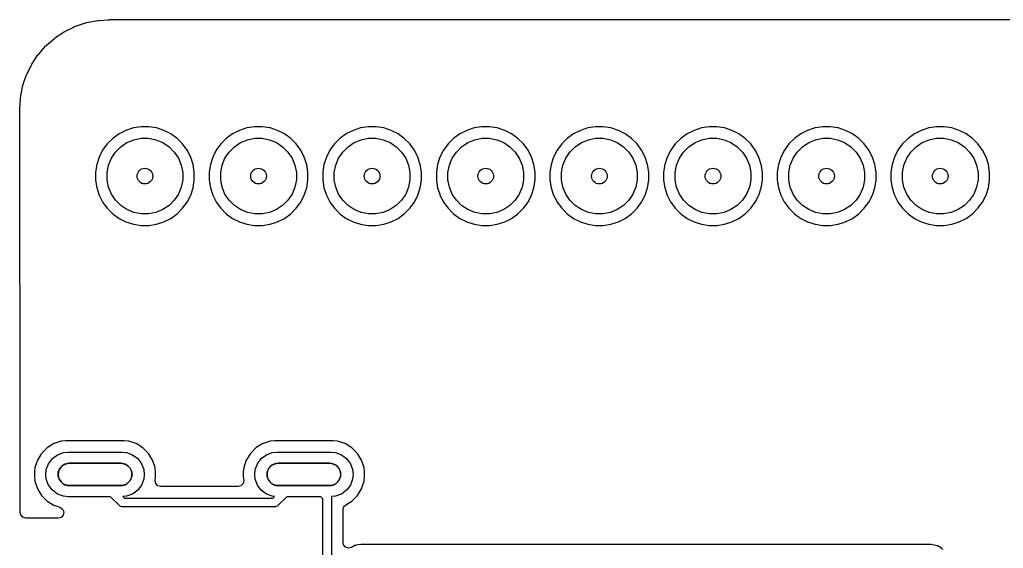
# Model space of a CAD drawing. Extents: x 2.09 to 4.51, y -4.8 to -2.93.
# Drawn here: x 2.087 to 2.952, y -3.399 to -2.933 of the extents above; entities that cross this region are included whole.
import ezdxf

# ---------------------------------------------------------------- set-up
doc = ezdxf.new("R2010")
doc.units = 0
doc.header["$MEASUREMENT"] = 0
doc.layers.add('BLACK', color=7, linetype='CONTINUOUS')

msp = doc.modelspace()

# ---------------------------------------------------------------- linework, layer by layer
at = {"layer": 'BLACK', "linetype": 'CONTINUOUS'}
for p, q in [((2.14584, -2.9356), (2.15358, -2.93406)), ((2.15358, -2.93406), (2.15383, -2.93402)), ((2.15383, -2.93402), (2.15586, -2.93373)), ((2.15586, -2.93373), (2.15624, -2.93369)), ((2.15624, -2.93369), (2.16519, -2.9331)), ((2.16519, -2.9331), (2.16552, -2.93309)), ((2.16552, -2.93309), (4.42897, -2.93309)), ((2.12572, -2.94382), (2.12628, -2.94349)), ((2.12628, -2.94349), (2.13425, -2.93957)), ((2.13425, -2.93957), (2.13437, -2.93951)), ((2.13437, -2.93951), (2.13529, -2.93909)), ((2.13529, -2.93909), (2.13575, -2.93891)), ((2.13575, -2.93891), (2.14356, -2.93625)), ((2.14356, -2.93625), (2.14375, -2.93619)), ((2.14375, -2.93619), (2.14541, -2.93571)), ((2.14541, -2.93571), (2.14584, -2.9356)), ((2.10993, -2.95593), (2.11719, -2.94957)), ((2.11719, -2.94957), (2.1177, -2.94918)), ((2.1177, -2.94918), (2.12572, -2.94382)), ((2.10311, -2.96365), (2.10948, -2.95639)), ((2.10948, -2.95639), (2.10993, -2.95593)), ((2.09736, -2.97218), (2.10272, -2.96416)), ((2.10272, -2.96416), (2.10311, -2.96365)), ((2.09311, -2.9807), (2.09704, -2.97274)), ((2.09704, -2.97274), (2.09736, -2.97218)), ((2.0898, -2.99001), (2.09245, -2.98221)), ((2.09245, -2.98221), (2.09263, -2.98174)), ((2.09263, -2.98174), (2.09305, -2.98083)), ((2.09305, -2.98083), (2.09311, -2.9807)), ((2.08761, -3.00003), (2.08915, -2.9923)), ((2.08915, -2.9923), (2.08925, -2.99187)), ((2.08925, -2.99187), (2.08974, -2.99021)), ((2.08974, -2.99021), (2.0898, -2.99001)), ((2.08664, -3.01165), (2.08723, -3.0027)), ((2.08723, -3.0027), (2.08727, -3.00232)), ((2.08727, -3.00232), (2.08756, -3.00029)), ((2.08756, -3.00029), (2.08761, -3.00003)), ((2.08663, -3.01198), (2.08664, -3.01165)), ((2.08672, -3.06744), (2.08663, -3.01198)), ((2.18667, -3.02845), (2.18016, -3.03057)), ((2.19343, -3.02738), (2.18667, -3.02845)), ((2.18667, -3.02845), (2.18667, -3.02845)), ((2.18667, -3.02845), (2.18667, -3.02845)), ((2.20027, -3.02738), (2.19343, -3.02738)), ((2.20703, -3.02845), (2.20027, -3.02738)), ((2.21354, -3.03057), (2.20703, -3.02845)), ((2.20703, -3.02845), (2.20703, -3.02845)), ((2.20703, -3.02845), (2.20703, -3.02845)), ((2.28667, -3.02845), (2.28016, -3.03057)), ((2.29343, -3.02738), (2.28667, -3.02845)), ((2.28667, -3.02845), (2.28667, -3.02845)), ((2.28667, -3.02845), (2.28667, -3.02845)), ((2.30027, -3.02738), (2.29343, -3.02738)), ((2.30703, -3.02845), (2.30027, -3.02738)), ((2.31354, -3.03057), (2.30703, -3.02845)), ((2.30703, -3.02845), (2.30703, -3.02845)), ((2.30703, -3.02845), (2.30703, -3.02845)), ((2.38667, -3.02845), (2.38016, -3.03057)), ((2.39343, -3.02738), (2.38667, -3.02845)), ((2.38667, -3.02845), (2.38667, -3.02845)), ((2.38667, -3.02845), (2.38667, -3.02845)), ((2.40027, -3.02738), (2.39343, -3.02738)), ((2.40703, -3.02845), (2.40027, -3.02738)), ((2.41354, -3.03057), (2.40703, -3.02845)), ((2.40703, -3.02845), (2.40703, -3.02845)), ((2.40703, -3.02845), (2.40703, -3.02845)), ((2.48667, -3.02845), (2.48016, -3.03057)), ((2.49343, -3.02738), (2.48667, -3.02845)), ((2.48667, -3.02845), (2.48667, -3.02845)), ((2.48667, -3.02845), (2.48667, -3.02845)), ((2.50027, -3.02738), (2.49343, -3.02738)), ((2.50703, -3.02845), (2.50027, -3.02738)), ((2.51354, -3.03057), (2.50703, -3.02845)), ((2.50703, -3.02845), (2.50703, -3.02845)), ((2.50703, -3.02845), (2.50703, -3.02845)), ((2.58667, -3.02845), (2.58016, -3.03057)), ((2.59343, -3.02738), (2.58667, -3.02845)), ((2.58667, -3.02845), (2.58667, -3.02845)), ((2.58667, -3.02845), (2.58667, -3.02845)), ((2.60027, -3.02738), (2.59343, -3.02738)), ((2.60703, -3.02845), (2.60027, -3.02738)), ((2.61354, -3.03057), (2.60703, -3.02845)), ((2.60703, -3.02845), (2.60703, -3.02845)), ((2.60703, -3.02845), (2.60703, -3.02845)), ((2.68667, -3.02845), (2.68016, -3.03057)), ((2.69343, -3.02738), (2.68667, -3.02845)), ((2.68667, -3.02845), (2.68667, -3.02845)), ((2.68667, -3.02845), (2.68667, -3.02845)), ((2.70027, -3.02738), (2.69343, -3.02738)), ((2.70703, -3.02845), (2.70027, -3.02738)), ((2.71354, -3.03057), (2.70703, -3.02845)), ((2.70703, -3.02845), (2.70703, -3.02845)), ((2.70703, -3.02845), (2.70703, -3.02845)), ((2.78667, -3.02845), (2.78016, -3.03057)), ((2.79343, -3.02738), (2.78667, -3.02845)), ((2.78667, -3.02845), (2.78667, -3.02845)), ((2.78667, -3.02845), (2.78667, -3.02845)), ((2.80027, -3.02738), (2.79343, -3.02738)), ((2.80703, -3.02845), (2.80027, -3.02738)), ((2.81354, -3.03057), (2.80703, -3.02845)), ((2.80703, -3.02845), (2.80703, -3.02845)), ((2.80703, -3.02845), (2.80703, -3.02845)), ((2.88667, -3.02845), (2.88016, -3.03057)), ((2.89343, -3.02738), (2.88667, -3.02845)), ((2.88667, -3.02845), (2.88667, -3.02845)), ((2.88667, -3.02845), (2.88667, -3.02845)), ((2.90027, -3.02738), (2.89343, -3.02738)), ((2.90703, -3.02845), (2.90027, -3.02738)), ((2.91354, -3.03057), (2.90703, -3.02845)), ((2.90703, -3.02845), (2.90703, -3.02845)), ((2.90703, -3.02845), (2.90703, -3.02845)), ((2.16852, -3.0377), (2.16368, -3.04254)), ((2.17406, -3.03368), (2.16852, -3.0377)), ((2.18016, -3.03057), (2.17406, -3.03368)), ((2.18016, -3.03057), (2.18016, -3.03057)), ((2.18714, -3.03884), (2.19357, -3.03756)), ((2.19357, -3.03756), (2.20013, -3.03756)), ((2.20013, -3.03756), (2.20656, -3.03884)), ((2.21964, -3.03368), (2.21354, -3.03057)), ((2.21354, -3.03057), (2.21354, -3.03057)), ((2.21354, -3.03057), (2.21354, -3.03057)), ((2.22518, -3.0377), (2.21964, -3.03368)), ((2.21964, -3.03368), (2.21964, -3.03368)), ((2.21964, -3.03368), (2.21964, -3.03368)), ((2.23002, -3.04254), (2.22518, -3.0377)), ((2.26852, -3.0377), (2.26368, -3.04254)), ((2.27406, -3.03368), (2.26852, -3.0377)), ((2.28016, -3.03057), (2.27406, -3.03368)), ((2.28016, -3.03057), (2.28016, -3.03057)), ((2.28714, -3.03884), (2.29357, -3.03756)), ((2.29357, -3.03756), (2.30013, -3.03756)), ((2.30013, -3.03756), (2.30656, -3.03884)), ((2.31964, -3.03368), (2.31354, -3.03057)), ((2.31354, -3.03057), (2.31354, -3.03057)), ((2.31354, -3.03057), (2.31354, -3.03057)), ((2.32518, -3.0377), (2.31964, -3.03368)), ((2.31964, -3.03368), (2.31964, -3.03368)), ((2.31964, -3.03368), (2.31964, -3.03368)), ((2.33002, -3.04254), (2.32518, -3.0377)), ((2.36852, -3.0377), (2.36368, -3.04254)), ((2.37406, -3.03368), (2.36852, -3.0377)), ((2.38016, -3.03057), (2.37406, -3.03368)), ((2.38016, -3.03057), (2.38016, -3.03057)), ((2.38714, -3.03884), (2.39357, -3.03756)), ((2.39357, -3.03756), (2.40013, -3.03756)), ((2.40013, -3.03756), (2.40656, -3.03884)), ((2.41964, -3.03368), (2.41354, -3.03057)), ((2.41354, -3.03057), (2.41354, -3.03057)), ((2.41354, -3.03057), (2.41354, -3.03057)), ((2.42518, -3.0377), (2.41964, -3.03368)), ((2.41964, -3.03368), (2.41964, -3.03368)), ((2.41964, -3.03368), (2.41964, -3.03368)), ((2.43002, -3.04254), (2.42518, -3.0377)), ((2.46852, -3.0377), (2.46368, -3.04254)), ((2.47406, -3.03368), (2.46852, -3.0377)), ((2.48016, -3.03057), (2.47406, -3.03368)), ((2.48016, -3.03057), (2.48016, -3.03057)), ((2.48714, -3.03884), (2.49357, -3.03756)), ((2.49357, -3.03756), (2.50013, -3.03756)), ((2.50013, -3.03756), (2.50656, -3.03884)), ((2.51964, -3.03368), (2.51354, -3.03057)), ((2.51354, -3.03057), (2.51354, -3.03057)), ((2.51354, -3.03057), (2.51354, -3.03057)), ((2.52518, -3.0377), (2.51964, -3.03368)), ((2.51964, -3.03368), (2.51964, -3.03368)), ((2.51964, -3.03368), (2.51964, -3.03368)), ((2.53002, -3.04254), (2.52518, -3.0377)), ((2.56852, -3.0377), (2.56368, -3.04254)), ((2.57406, -3.03368), (2.56852, -3.0377)), ((2.58016, -3.03057), (2.57406, -3.03368)), ((2.58016, -3.03057), (2.58016, -3.03057)), ((2.58714, -3.03884), (2.59357, -3.03756)), ((2.59357, -3.03756), (2.60013, -3.03756)), ((2.60013, -3.03756), (2.60656, -3.03884)), ((2.61964, -3.03368), (2.61354, -3.03057)), ((2.61354, -3.03057), (2.61354, -3.03057)), ((2.61354, -3.03057), (2.61354, -3.03057)), ((2.62518, -3.0377), (2.61964, -3.03368)), ((2.61964, -3.03368), (2.61964, -3.03368)), ((2.61964, -3.03368), (2.61964, -3.03368)), ((2.63002, -3.04254), (2.62518, -3.0377)), ((2.66852, -3.0377), (2.66368, -3.04254)), ((2.67406, -3.03368), (2.66852, -3.0377)), ((2.68016, -3.03057), (2.67406, -3.03368)), ((2.68016, -3.03057), (2.68016, -3.03057)), ((2.68714, -3.03884), (2.69357, -3.03756)), ((2.69357, -3.03756), (2.70013, -3.03756)), ((2.70013, -3.03756), (2.70656, -3.03884)), ((2.71964, -3.03368), (2.71354, -3.03057)), ((2.71354, -3.03057), (2.71354, -3.03057)), ((2.71354, -3.03057), (2.71354, -3.03057)), ((2.72518, -3.0377), (2.71964, -3.03368)), ((2.71964, -3.03368), (2.71964, -3.03368)), ((2.71964, -3.03368), (2.71964, -3.03368)), ((2.73002, -3.04254), (2.72518, -3.0377)), ((2.76852, -3.0377), (2.76368, -3.04254)), ((2.77406, -3.03368), (2.76852, -3.0377)), ((2.78016, -3.03057), (2.77406, -3.03368)), ((2.78016, -3.03057), (2.78016, -3.03057)), ((2.78714, -3.03884), (2.79357, -3.03756)), ((2.79357, -3.03756), (2.80013, -3.03756)), ((2.80013, -3.03756), (2.80656, -3.03884)), ((2.81964, -3.03368), (2.81354, -3.03057)), ((2.81354, -3.03057), (2.81354, -3.03057)), ((2.81354, -3.03057), (2.81354, -3.03057)), ((2.82518, -3.0377), (2.81964, -3.03368)), ((2.81964, -3.03368), (2.81964, -3.03368)), ((2.81964, -3.03368), (2.81964, -3.03368)), ((2.83002, -3.04254), (2.82518, -3.0377)), ((2.86852, -3.0377), (2.86368, -3.04254)), ((2.87406, -3.03368), (2.86852, -3.0377)), ((2.88016, -3.03057), (2.87406, -3.03368)), ((2.88016, -3.03057), (2.88016, -3.03057)), ((2.88714, -3.03884), (2.89357, -3.03756)), ((2.89357, -3.03756), (2.90013, -3.03756)), ((2.90013, -3.03756), (2.90656, -3.03884)), ((2.91964, -3.03368), (2.91354, -3.03057)), ((2.91354, -3.03057), (2.91354, -3.03057)), ((2.91354, -3.03057), (2.91354, -3.03057)), ((2.92518, -3.0377), (2.91964, -3.03368)), ((2.91964, -3.03368), (2.91964, -3.03368)), ((2.91964, -3.03368), (2.91964, -3.03368)), ((2.93002, -3.04254), (2.92518, -3.0377)), ((2.16368, -3.04254), (2.15966, -3.04808)), ((2.17098, -3.04964), (2.17562, -3.045)), ((2.17562, -3.045), (2.18108, -3.04135)), ((2.18108, -3.04135), (2.18714, -3.03884)), ((2.20656, -3.03884), (2.21263, -3.04135)), ((2.21263, -3.04135), (2.21808, -3.045)), ((2.21808, -3.045), (2.22272, -3.04964)), ((2.23404, -3.04808), (2.23002, -3.04254)), ((2.23002, -3.04254), (2.23002, -3.04254)), ((2.26368, -3.04254), (2.25966, -3.04808)), ((2.27098, -3.04964), (2.27562, -3.045)), ((2.27562, -3.045), (2.28108, -3.04135)), ((2.28108, -3.04135), (2.28714, -3.03884)), ((2.30656, -3.03884), (2.31263, -3.04135)), ((2.31263, -3.04135), (2.31808, -3.045)), ((2.31808, -3.045), (2.32272, -3.04964)), ((2.33404, -3.04808), (2.33002, -3.04254)), ((2.33002, -3.04254), (2.33002, -3.04254)), ((2.36368, -3.04254), (2.35966, -3.04808)), ((2.37098, -3.04964), (2.37562, -3.045)), ((2.37562, -3.045), (2.38108, -3.04135)), ((2.38108, -3.04135), (2.38714, -3.03884)), ((2.40656, -3.03884), (2.41263, -3.04135)), ((2.41263, -3.04135), (2.41808, -3.045)), ((2.41808, -3.045), (2.42272, -3.04964)), ((2.43404, -3.04808), (2.43002, -3.04254)), ((2.43002, -3.04254), (2.43002, -3.04254)), ((2.46368, -3.04254), (2.45966, -3.04808)), ((2.47098, -3.04964), (2.47562, -3.045)), ((2.47562, -3.045), (2.48108, -3.04135)), ((2.48108, -3.04135), (2.48714, -3.03884)), ((2.50656, -3.03884), (2.51263, -3.04135)), ((2.51263, -3.04135), (2.51808, -3.045)), ((2.51808, -3.045), (2.52272, -3.04964)), ((2.53404, -3.04808), (2.53002, -3.04254)), ((2.53002, -3.04254), (2.53002, -3.04254)), ((2.56368, -3.04254), (2.55966, -3.04808)), ((2.57098, -3.04964), (2.57562, -3.045)), ((2.57562, -3.045), (2.58108, -3.04135)), ((2.58108, -3.04135), (2.58714, -3.03884)), ((2.60656, -3.03884), (2.61263, -3.04135)), ((2.61263, -3.04135), (2.61808, -3.045)), ((2.61808, -3.045), (2.62272, -3.04964)), ((2.63404, -3.04808), (2.63002, -3.04254)), ((2.63002, -3.04254), (2.63002, -3.04254)), ((2.66368, -3.04254), (2.65966, -3.04808)), ((2.67098, -3.04964), (2.67562, -3.045)), ((2.67562, -3.045), (2.68108, -3.04135)), ((2.68108, -3.04135), (2.68714, -3.03884)), ((2.70656, -3.03884), (2.71263, -3.04135)), ((2.71263, -3.04135), (2.71808, -3.045)), ((2.71808, -3.045), (2.72272, -3.04964)), ((2.73404, -3.04808), (2.73002, -3.04254)), ((2.73002, -3.04254), (2.73002, -3.04254)), ((2.76368, -3.04254), (2.75966, -3.04808)), ((2.77098, -3.04964), (2.77562, -3.045)), ((2.77562, -3.045), (2.78108, -3.04135)), ((2.78108, -3.04135), (2.78714, -3.03884)), ((2.80656, -3.03884), (2.81263, -3.04135)), ((2.81263, -3.04135), (2.81808, -3.045)), ((2.81808, -3.045), (2.82272, -3.04964)), ((2.83404, -3.04808), (2.83002, -3.04254)), ((2.83002, -3.04254), (2.83002, -3.04254)), ((2.86368, -3.04254), (2.85966, -3.04808)), ((2.87098, -3.04964), (2.87562, -3.045)), ((2.87562, -3.045), (2.88108, -3.04135)), ((2.88108, -3.04135), (2.88714, -3.03884)), ((2.90656, -3.03884), (2.91263, -3.04135)), ((2.91263, -3.04135), (2.91808, -3.045)), ((2.91808, -3.045), (2.92272, -3.04964)), ((2.93404, -3.04808), (2.93002, -3.04254)), ((2.93002, -3.04254), (2.93002, -3.04254)), ((2.15655, -3.05417), (2.15444, -3.06068)), ((2.15966, -3.04808), (2.15655, -3.05417)), ((2.15655, -3.05417), (2.15655, -3.05417)), ((2.16483, -3.06115), (2.16734, -3.05509)), ((2.16734, -3.05509), (2.17098, -3.04964)), ((2.22272, -3.04964), (2.22636, -3.05509)), ((2.22636, -3.05509), (2.22887, -3.06115)), ((2.23715, -3.05417), (2.23404, -3.04808)), ((2.23926, -3.06068), (2.23715, -3.05417)), ((2.25655, -3.05417), (2.25444, -3.06068)), ((2.25966, -3.04808), (2.25655, -3.05417)), ((2.25655, -3.05417), (2.25655, -3.05417)), ((2.26483, -3.06115), (2.26734, -3.05509)), ((2.26734, -3.05509), (2.27098, -3.04964)), ((2.32272, -3.04964), (2.32636, -3.05509)), ((2.32636, -3.05509), (2.32887, -3.06115)), ((2.33715, -3.05417), (2.33404, -3.04808)), ((2.33926, -3.06068), (2.33715, -3.05417)), ((2.35655, -3.05417), (2.35444, -3.06068)), ((2.35966, -3.04808), (2.35655, -3.05417)), ((2.35655, -3.05417), (2.35655, -3.05417)), ((2.36483, -3.06115), (2.36734, -3.05509)), ((2.36734, -3.05509), (2.37098, -3.04964)), ((2.42272, -3.04964), (2.42636, -3.05509)), ((2.42636, -3.05509), (2.42887, -3.06115)), ((2.43715, -3.05417), (2.43404, -3.04808)), ((2.43926, -3.06068), (2.43715, -3.05417)), ((2.45655, -3.05417), (2.45444, -3.06068)), ((2.45966, -3.04808), (2.45655, -3.05417)), ((2.45655, -3.05417), (2.45655, -3.05417)), ((2.46483, -3.06115), (2.46734, -3.05509)), ((2.46734, -3.05509), (2.47098, -3.04964)), ((2.52272, -3.04964), (2.52636, -3.05509)), ((2.52636, -3.05509), (2.52887, -3.06115)), ((2.53715, -3.05417), (2.53404, -3.04808)), ((2.53926, -3.06068), (2.53715, -3.05417)), ((2.55655, -3.05417), (2.55444, -3.06068)), ((2.55966, -3.04808), (2.55655, -3.05417)), ((2.55655, -3.05417), (2.55655, -3.05417)), ((2.56483, -3.06115), (2.56734, -3.05509)), ((2.56734, -3.05509), (2.57098, -3.04964)), ((2.62272, -3.04964), (2.62636, -3.05509)), ((2.62636, -3.05509), (2.62887, -3.06115)), ((2.63715, -3.05417), (2.63404, -3.04808)), ((2.63926, -3.06068), (2.63715, -3.05417)), ((2.65655, -3.05417), (2.65444, -3.06068)), ((2.65966, -3.04808), (2.65655, -3.05417)), ((2.65655, -3.05417), (2.65655, -3.05417)), ((2.66483, -3.06115), (2.66734, -3.05509)), ((2.66734, -3.05509), (2.67098, -3.04964)), ((2.72272, -3.04964), (2.72636, -3.05509)), ((2.72636, -3.05509), (2.72887, -3.06115)), ((2.73715, -3.05417), (2.73404, -3.04808)), ((2.73926, -3.06068), (2.73715, -3.05417)), ((2.75655, -3.05417), (2.75444, -3.06068)), ((2.75966, -3.04808), (2.75655, -3.05417)), ((2.75655, -3.05417), (2.75655, -3.05417)), ((2.76483, -3.06115), (2.76734, -3.05509)), ((2.76734, -3.05509), (2.77098, -3.04964)), ((2.82272, -3.04964), (2.82636, -3.05509)), ((2.82636, -3.05509), (2.82887, -3.06115)), ((2.83715, -3.05417), (2.83404, -3.04808)), ((2.83926, -3.06068), (2.83715, -3.05417)), ((2.85655, -3.05417), (2.85444, -3.06068)), ((2.85966, -3.04808), (2.85655, -3.05417)), ((2.85655, -3.05417), (2.85655, -3.05417)), ((2.86483, -3.06115), (2.86734, -3.05509)), ((2.86734, -3.05509), (2.87098, -3.04964)), ((2.92272, -3.04964), (2.92636, -3.05509)), ((2.92636, -3.05509), (2.92887, -3.06115)), ((2.93715, -3.05417), (2.93404, -3.04808)), ((2.93926, -3.06068), (2.93715, -3.05417)), ((2.15444, -3.06068), (2.15337, -3.06744)), ((2.15444, -3.06068), (2.15444, -3.06068)), ((2.15444, -3.06068), (2.15444, -3.06068)), ((2.16355, -3.06759), (2.16483, -3.06115)), ((2.22887, -3.06115), (2.23015, -3.06759)), ((2.24033, -3.06744), (2.23926, -3.06068)), ((2.25444, -3.06068), (2.25337, -3.06744)), ((2.25444, -3.06068), (2.25444, -3.06068)), ((2.25444, -3.06068), (2.25444, -3.06068)), ((2.26355, -3.06759), (2.26483, -3.06115)), ((2.32887, -3.06115), (2.33015, -3.06759)), ((2.34033, -3.06744), (2.33926, -3.06068)), ((2.35444, -3.06068), (2.35337, -3.06744)), ((2.35444, -3.06068), (2.35444, -3.06068)), ((2.35444, -3.06068), (2.35444, -3.06068)), ((2.36355, -3.06759), (2.36483, -3.06115)), ((2.42887, -3.06115), (2.43015, -3.06759)), ((2.44033, -3.06744), (2.43926, -3.06068)), ((2.45444, -3.06068), (2.45337, -3.06744)), ((2.45444, -3.06068), (2.45444, -3.06068)), ((2.45444, -3.06068), (2.45444, -3.06068)), ((2.46355, -3.06759), (2.46483, -3.06115)), ((2.52887, -3.06115), (2.53015, -3.06759)), ((2.54033, -3.06744), (2.53926, -3.06068)), ((2.55444, -3.06068), (2.55337, -3.06744)), ((2.55444, -3.06068), (2.55444, -3.06068)), ((2.55444, -3.06068), (2.55444, -3.06068)), ((2.56355, -3.06759), (2.56483, -3.06115)), ((2.62887, -3.06115), (2.63015, -3.06759)), ((2.64033, -3.06744), (2.63926, -3.06068)), ((2.65444, -3.06068), (2.65337, -3.06744)), ((2.65444, -3.06068), (2.65444, -3.06068)), ((2.65444, -3.06068), (2.65444, -3.06068)), ((2.66355, -3.06759), (2.66483, -3.06115)), ((2.72887, -3.06115), (2.73015, -3.06759)), ((2.74033, -3.06744), (2.73926, -3.06068)), ((2.75444, -3.06068), (2.75337, -3.06744)), ((2.75444, -3.06068), (2.75444, -3.06068)), ((2.75444, -3.06068), (2.75444, -3.06068)), ((2.76355, -3.06759), (2.76483, -3.06115)), ((2.82887, -3.06115), (2.83015, -3.06759)), ((2.84033, -3.06744), (2.83926, -3.06068)), ((2.85444, -3.06068), (2.85337, -3.06744)), ((2.85444, -3.06068), (2.85444, -3.06068)), ((2.85444, -3.06068), (2.85444, -3.06068)), ((2.86355, -3.06759), (2.86483, -3.06115)), ((2.92887, -3.06115), (2.93015, -3.06759)), ((2.94033, -3.06744), (2.93926, -3.06068)), ((2.08704, -3.2648), (2.08672, -3.06744)), ((2.15337, -3.06744), (2.15337, -3.07429)), ((2.16355, -3.07415), (2.16355, -3.06759)), ((2.23015, -3.06759), (2.23015, -3.07415)), ((2.24033, -3.07429), (2.24033, -3.06744)), ((2.25337, -3.06744), (2.25337, -3.07429)), ((2.26355, -3.07415), (2.26355, -3.06759)), ((2.33015, -3.06759), (2.33015, -3.07415)), ((2.34033, -3.07429), (2.34033, -3.06744)), ((2.35337, -3.06744), (2.35337, -3.07429)), ((2.36355, -3.07415), (2.36355, -3.06759)), ((2.43015, -3.06759), (2.43015, -3.07415)), ((2.44033, -3.07429), (2.44033, -3.06744)), ((2.45337, -3.06744), (2.45337, -3.07429)), ((2.46355, -3.07415), (2.46355, -3.06759)), ((2.53015, -3.06759), (2.53015, -3.07415)), ((2.54033, -3.07429), (2.54033, -3.06744)), ((2.55337, -3.06744), (2.55337, -3.07429)), ((2.56355, -3.07415), (2.56355, -3.06759)), ((2.63015, -3.06759), (2.63015, -3.07415)), ((2.64033, -3.07429), (2.64033, -3.06744)), ((2.65337, -3.06744), (2.65337, -3.07429)), ((2.66355, -3.07415), (2.66355, -3.06759)), ((2.73015, -3.06759), (2.73015, -3.07415)), ((2.74033, -3.07429), (2.74033, -3.06744)), ((2.75337, -3.06744), (2.75337, -3.07429)), ((2.76355, -3.07415), (2.76355, -3.06759)), ((2.83015, -3.06759), (2.83015, -3.07415)), ((2.84033, -3.07429), (2.84033, -3.06744)), ((2.85337, -3.06744), (2.85337, -3.07429)), ((2.86355, -3.07415), (2.86355, -3.06759)), ((2.93015, -3.06759), (2.93015, -3.07415)), ((2.94033, -3.07429), (2.94033, -3.06744)), ((2.15337, -3.07429), (2.15444, -3.08105)), ((2.15444, -3.08105), (2.15444, -3.08105)), ((2.15444, -3.08105), (2.15629, -3.08675)), ((2.16483, -3.08058), (2.16355, -3.07415)), ((2.16734, -3.08664), (2.16483, -3.08058)), ((2.22887, -3.08058), (2.22636, -3.08664)), ((2.23015, -3.07415), (2.22887, -3.08058)), ((2.23715, -3.08756), (2.23926, -3.08105)), ((2.23926, -3.08105), (2.24033, -3.07429)), ((2.25337, -3.07429), (2.25444, -3.08105)), ((2.25444, -3.08105), (2.25444, -3.08105)), ((2.25444, -3.08105), (2.25629, -3.08675)), ((2.26483, -3.08058), (2.26355, -3.07415)), ((2.26734, -3.08664), (2.26483, -3.08058)), ((2.32887, -3.08058), (2.32636, -3.08664)), ((2.33015, -3.07415), (2.32887, -3.08058)), ((2.33715, -3.08756), (2.33926, -3.08105)), ((2.33926, -3.08105), (2.34033, -3.07429)), ((2.35337, -3.07429), (2.35444, -3.08105)), ((2.35444, -3.08105), (2.35444, -3.08105)), ((2.35444, -3.08105), (2.35629, -3.08675)), ((2.36483, -3.08058), (2.36355, -3.07415)), ((2.36734, -3.08664), (2.36483, -3.08058)), ((2.42887, -3.08058), (2.42636, -3.08664)), ((2.43015, -3.07415), (2.42887, -3.08058)), ((2.43715, -3.08756), (2.43926, -3.08105)), ((2.43926, -3.08105), (2.44033, -3.07429)), ((2.45337, -3.07429), (2.45444, -3.08105)), ((2.45444, -3.08105), (2.45444, -3.08105)), ((2.45444, -3.08105), (2.45629, -3.08675)), ((2.46483, -3.08058), (2.46355, -3.07415)), ((2.46734, -3.08664), (2.46483, -3.08058)), ((2.52887, -3.08058), (2.52636, -3.08664)), ((2.53015, -3.07415), (2.52887, -3.08058)), ((2.53715, -3.08756), (2.53926, -3.08105)), ((2.53926, -3.08105), (2.54033, -3.07429)), ((2.55337, -3.07429), (2.55444, -3.08105)), ((2.55444, -3.08105), (2.55444, -3.08105)), ((2.55444, -3.08105), (2.55629, -3.08675)), ((2.56483, -3.08058), (2.56355, -3.07415)), ((2.56734, -3.08664), (2.56483, -3.08058)), ((2.62887, -3.08058), (2.62636, -3.08664)), ((2.63015, -3.07415), (2.62887, -3.08058)), ((2.63715, -3.08756), (2.63926, -3.08105)), ((2.63926, -3.08105), (2.64033, -3.07429)), ((2.65337, -3.07429), (2.65444, -3.08105)), ((2.65444, -3.08105), (2.65444, -3.08105)), ((2.65444, -3.08105), (2.65629, -3.08675)), ((2.66483, -3.08058), (2.66355, -3.07415)), ((2.66734, -3.08664), (2.66483, -3.08058)), ((2.72887, -3.08058), (2.72636, -3.08664)), ((2.73015, -3.07415), (2.72887, -3.08058)), ((2.73715, -3.08756), (2.73926, -3.08105)), ((2.73926, -3.08105), (2.74033, -3.07429)), ((2.75337, -3.07429), (2.75444, -3.08105)), ((2.75444, -3.08105), (2.75444, -3.08105)), ((2.75444, -3.08105), (2.75629, -3.08675)), ((2.76483, -3.08058), (2.76355, -3.07415)), ((2.76734, -3.08664), (2.76483, -3.08058)), ((2.82887, -3.08058), (2.82636, -3.08664)), ((2.83015, -3.07415), (2.82887, -3.08058)), ((2.83715, -3.08756), (2.83926, -3.08105)), ((2.83926, -3.08105), (2.84033, -3.07429)), ((2.85337, -3.07429), (2.85444, -3.08105)), ((2.85444, -3.08105), (2.85444, -3.08105)), ((2.85444, -3.08105), (2.85629, -3.08675)), ((2.86483, -3.08058), (2.86355, -3.07415)), ((2.86734, -3.08664), (2.86483, -3.08058)), ((2.92887, -3.08058), (2.92636, -3.08664)), ((2.93015, -3.07415), (2.92887, -3.08058)), ((2.93715, -3.08756), (2.93926, -3.08105)), ((2.93926, -3.08105), (2.94033, -3.07429)), ((2.15629, -3.08675), (2.15655, -3.08756)), ((2.15655, -3.08756), (2.15957, -3.09349)), ((2.17098, -3.0921), (2.16734, -3.08664)), ((2.22636, -3.08664), (2.22272, -3.0921)), ((2.23404, -3.09366), (2.23715, -3.08756)), ((2.25629, -3.08675), (2.25655, -3.08756)), ((2.25655, -3.08756), (2.25957, -3.09349)), ((2.27098, -3.0921), (2.26734, -3.08664)), ((2.32636, -3.08664), (2.32272, -3.0921)), ((2.33404, -3.09366), (2.33715, -3.08756)), ((2.35629, -3.08675), (2.35655, -3.08756)), ((2.35655, -3.08756), (2.35957, -3.09349)), ((2.37098, -3.0921), (2.36734, -3.08664)), ((2.42636, -3.08664), (2.42272, -3.0921)), ((2.43404, -3.09366), (2.43715, -3.08756)), ((2.45629, -3.08675), (2.45655, -3.08756)), ((2.45655, -3.08756), (2.45957, -3.09349)), ((2.47098, -3.0921), (2.46734, -3.08664)), ((2.52636, -3.08664), (2.52272, -3.0921)), ((2.53404, -3.09366), (2.53715, -3.08756)), ((2.55629, -3.08675), (2.55655, -3.08756)), ((2.55655, -3.08756), (2.55957, -3.09349)), ((2.57098, -3.0921), (2.56734, -3.08664)), ((2.62636, -3.08664), (2.62272, -3.0921)), ((2.63404, -3.09366), (2.63715, -3.08756)), ((2.65629, -3.08675), (2.65655, -3.08756)), ((2.65655, -3.08756), (2.65957, -3.09349)), ((2.67098, -3.0921), (2.66734, -3.08664)), ((2.72636, -3.08664), (2.72272, -3.0921)), ((2.73404, -3.09366), (2.73715, -3.08756)), ((2.75629, -3.08675), (2.75655, -3.08756)), ((2.75655, -3.08756), (2.75957, -3.09349)), ((2.77098, -3.0921), (2.76734, -3.08664)), ((2.82636, -3.08664), (2.82272, -3.0921)), ((2.83404, -3.09366), (2.83715, -3.08756)), ((2.85629, -3.08675), (2.85655, -3.08756)), ((2.85655, -3.08756), (2.85957, -3.09349)), ((2.87098, -3.0921), (2.86734, -3.08664)), ((2.92636, -3.08664), (2.92272, -3.0921)), ((2.93404, -3.09366), (2.93715, -3.08756)), ((2.15957, -3.09349), (2.15966, -3.09366)), ((2.15966, -3.09366), (2.16368, -3.09919)), ((2.16368, -3.09919), (2.16852, -3.10403)), ((2.17562, -3.09673), (2.17098, -3.0921)), ((2.18108, -3.10038), (2.17562, -3.09673)), ((2.21808, -3.09673), (2.21263, -3.10038)), ((2.22272, -3.0921), (2.21808, -3.09673)), ((2.22518, -3.10403), (2.23002, -3.09919)), ((2.23002, -3.09919), (2.23404, -3.09366)), ((2.25957, -3.09349), (2.25966, -3.09366)), ((2.25966, -3.09366), (2.26368, -3.09919)), ((2.26368, -3.09919), (2.26852, -3.10403)), ((2.27562, -3.09673), (2.27098, -3.0921)), ((2.28108, -3.10038), (2.27562, -3.09673)), ((2.31808, -3.09673), (2.31263, -3.10038)), ((2.32272, -3.0921), (2.31808, -3.09673)), ((2.32518, -3.10403), (2.33002, -3.09919)), ((2.33002, -3.09919), (2.33404, -3.09366)), ((2.35957, -3.09349), (2.35966, -3.09366)), ((2.35966, -3.09366), (2.36368, -3.09919)), ((2.36368, -3.09919), (2.36852, -3.10403)), ((2.37562, -3.09673), (2.37098, -3.0921)), ((2.38108, -3.10038), (2.37562, -3.09673)), ((2.41808, -3.09673), (2.41263, -3.10038)), ((2.42272, -3.0921), (2.41808, -3.09673)), ((2.42518, -3.10403), (2.43002, -3.09919)), ((2.43002, -3.09919), (2.43404, -3.09366)), ((2.45957, -3.09349), (2.45966, -3.09366)), ((2.45966, -3.09366), (2.46368, -3.09919)), ((2.46368, -3.09919), (2.46852, -3.10403)), ((2.47562, -3.09673), (2.47098, -3.0921)), ((2.48108, -3.10038), (2.47562, -3.09673)), ((2.51808, -3.09673), (2.51263, -3.10038)), ((2.52272, -3.0921), (2.51808, -3.09673)), ((2.52518, -3.10403), (2.53002, -3.09919)), ((2.53002, -3.09919), (2.53404, -3.09366)), ((2.55957, -3.09349), (2.55966, -3.09366)), ((2.55966, -3.09366), (2.56368, -3.09919)), ((2.56368, -3.09919), (2.56852, -3.10403)), ((2.57562, -3.09673), (2.57098, -3.0921)), ((2.58108, -3.10038), (2.57562, -3.09673)), ((2.61808, -3.09673), (2.61263, -3.10038)), ((2.62272, -3.0921), (2.61808, -3.09673)), ((2.62518, -3.10403), (2.63002, -3.09919)), ((2.63002, -3.09919), (2.63404, -3.09366)), ((2.65957, -3.09349), (2.65966, -3.09366)), ((2.65966, -3.09366), (2.66368, -3.09919)), ((2.66368, -3.09919), (2.66852, -3.10403)), ((2.67562, -3.09673), (2.67098, -3.0921)), ((2.68108, -3.10038), (2.67562, -3.09673)), ((2.71808, -3.09673), (2.71263, -3.10038)), ((2.72272, -3.0921), (2.71808, -3.09673)), ((2.72518, -3.10403), (2.73002, -3.09919)), ((2.73002, -3.09919), (2.73404, -3.09366)), ((2.75957, -3.09349), (2.75966, -3.09366)), ((2.75966, -3.09366), (2.76368, -3.09919)), ((2.76368, -3.09919), (2.76852, -3.10403)), ((2.77562, -3.09673), (2.77098, -3.0921)), ((2.78108, -3.10038), (2.77562, -3.09673)), ((2.81808, -3.09673), (2.81263, -3.10038)), ((2.82272, -3.0921), (2.81808, -3.09673)), ((2.82518, -3.10403), (2.83002, -3.09919)), ((2.83002, -3.09919), (2.83404, -3.09366)), ((2.85957, -3.09349), (2.85966, -3.09366)), ((2.85966, -3.09366), (2.86368, -3.09919)), ((2.86368, -3.09919), (2.86852, -3.10403)), ((2.87562, -3.09673), (2.87098, -3.0921)), ((2.88108, -3.10038), (2.87562, -3.09673)), ((2.91808, -3.09673), (2.91263, -3.10038)), ((2.92272, -3.0921), (2.91808, -3.09673)), ((2.92518, -3.10403), (2.93002, -3.09919)), ((2.93002, -3.09919), (2.93404, -3.09366)), ((2.16852, -3.10403), (2.16852, -3.10403)), ((2.16852, -3.10403), (2.17406, -3.10806)), ((2.18714, -3.10289), (2.18108, -3.10038)), ((2.19357, -3.10417), (2.18714, -3.10289)), ((2.20013, -3.10417), (2.19357, -3.10417)), ((2.20656, -3.10289), (2.20013, -3.10417)), ((2.21263, -3.10038), (2.20656, -3.10289)), ((2.21964, -3.10806), (2.22518, -3.10403)), ((2.26852, -3.10403), (2.26852, -3.10403)), ((2.26852, -3.10403), (2.27406, -3.10806)), ((2.28714, -3.10289), (2.28108, -3.10038)), ((2.29357, -3.10417), (2.28714, -3.10289)), ((2.30013, -3.10417), (2.29357, -3.10417)), ((2.30656, -3.10289), (2.30013, -3.10417)), ((2.31263, -3.10038), (2.30656, -3.10289)), ((2.31964, -3.10806), (2.32518, -3.10403)), ((2.36852, -3.10403), (2.36852, -3.10403)), ((2.36852, -3.10403), (2.37406, -3.10806)), ((2.38714, -3.10289), (2.38108, -3.10038)), ((2.39357, -3.10417), (2.38714, -3.10289)), ((2.40013, -3.10417), (2.39357, -3.10417)), ((2.40656, -3.10289), (2.40013, -3.10417)), ((2.41263, -3.10038), (2.40656, -3.10289)), ((2.41964, -3.10806), (2.42518, -3.10403)), ((2.46852, -3.10403), (2.46852, -3.10403)), ((2.46852, -3.10403), (2.47406, -3.10806)), ((2.48714, -3.10289), (2.48108, -3.10038)), ((2.49357, -3.10417), (2.48714, -3.10289)), ((2.50013, -3.10417), (2.49357, -3.10417)), ((2.50656, -3.10289), (2.50013, -3.10417)), ((2.51263, -3.10038), (2.50656, -3.10289)), ((2.51964, -3.10806), (2.52518, -3.10403)), ((2.56852, -3.10403), (2.56852, -3.10403)), ((2.56852, -3.10403), (2.57406, -3.10806)), ((2.58714, -3.10289), (2.58108, -3.10038)), ((2.59357, -3.10417), (2.58714, -3.10289)), ((2.60013, -3.10417), (2.59357, -3.10417)), ((2.60656, -3.10289), (2.60013, -3.10417)), ((2.61263, -3.10038), (2.60656, -3.10289)), ((2.61964, -3.10806), (2.62518, -3.10403)), ((2.66852, -3.10403), (2.66852, -3.10403)), ((2.66852, -3.10403), (2.67406, -3.10806)), ((2.68714, -3.10289), (2.68108, -3.10038)), ((2.69357, -3.10417), (2.68714, -3.10289)), ((2.70013, -3.10417), (2.69357, -3.10417)), ((2.70656, -3.10289), (2.70013, -3.10417)), ((2.71263, -3.10038), (2.70656, -3.10289)), ((2.71964, -3.10806), (2.72518, -3.10403)), ((2.76852, -3.10403), (2.76852, -3.10403)), ((2.76852, -3.10403), (2.77406, -3.10806)), ((2.78714, -3.10289), (2.78108, -3.10038)), ((2.79357, -3.10417), (2.78714, -3.10289)), ((2.80013, -3.10417), (2.79357, -3.10417)), ((2.80656, -3.10289), (2.80013, -3.10417)), ((2.81263, -3.10038), (2.80656, -3.10289)), ((2.81964, -3.10806), (2.82518, -3.10403)), ((2.86852, -3.10403), (2.86852, -3.10403)), ((2.86852, -3.10403), (2.87406, -3.10806)), ((2.88714, -3.10289), (2.88108, -3.10038)), ((2.89357, -3.10417), (2.88714, -3.10289)), ((2.90013, -3.10417), (2.89357, -3.10417)), ((2.90656, -3.10289), (2.90013, -3.10417)), ((2.91263, -3.10038), (2.90656, -3.10289)), ((2.91964, -3.10806), (2.92518, -3.10403)), ((2.17406, -3.10806), (2.18016, -3.11116)), ((2.18016, -3.11116), (2.18667, -3.11328)), ((2.18667, -3.11328), (2.19343, -3.11435)), ((2.19343, -3.11435), (2.19343, -3.11435)), ((2.19343, -3.11435), (2.20027, -3.11435)), ((2.20027, -3.11435), (2.20703, -3.11328)), ((2.20027, -3.11435), (2.20027, -3.11435)), ((2.20703, -3.11328), (2.21354, -3.11116)), ((2.21354, -3.11116), (2.21964, -3.10806)), ((2.27406, -3.10806), (2.28016, -3.11116)), ((2.28016, -3.11116), (2.28667, -3.11328)), ((2.28667, -3.11328), (2.29343, -3.11435)), ((2.29343, -3.11435), (2.29343, -3.11435)), ((2.29343, -3.11435), (2.30027, -3.11435)), ((2.30027, -3.11435), (2.30703, -3.11328)), ((2.30027, -3.11435), (2.30027, -3.11435)), ((2.30703, -3.11328), (2.31354, -3.11116)), ((2.31354, -3.11116), (2.31964, -3.10806)), ((2.37406, -3.10806), (2.38016, -3.11116)), ((2.38016, -3.11116), (2.38667, -3.11328)), ((2.38667, -3.11328), (2.39343, -3.11435)), ((2.39343, -3.11435), (2.39343, -3.11435)), ((2.39343, -3.11435), (2.40027, -3.11435)), ((2.40027, -3.11435), (2.40703, -3.11328)), ((2.40027, -3.11435), (2.40027, -3.11435)), ((2.40703, -3.11328), (2.41354, -3.11116)), ((2.41354, -3.11116), (2.41964, -3.10806)), ((2.47406, -3.10806), (2.48016, -3.11116)), ((2.48016, -3.11116), (2.48667, -3.11328)), ((2.48667, -3.11328), (2.49343, -3.11435)), ((2.49343, -3.11435), (2.49343, -3.11435)), ((2.49343, -3.11435), (2.50027, -3.11435)), ((2.50027, -3.11435), (2.50703, -3.11328)), ((2.50027, -3.11435), (2.50027, -3.11435)), ((2.50703, -3.11328), (2.51354, -3.11116)), ((2.51354, -3.11116), (2.51964, -3.10806)), ((2.57406, -3.10806), (2.58016, -3.11116)), ((2.58016, -3.11116), (2.58667, -3.11328)), ((2.58667, -3.11328), (2.59343, -3.11435)), ((2.59343, -3.11435), (2.59343, -3.11435)), ((2.59343, -3.11435), (2.60027, -3.11435)), ((2.60027, -3.11435), (2.60703, -3.11328)), ((2.60027, -3.11435), (2.60027, -3.11435)), ((2.60703, -3.11328), (2.61354, -3.11116)), ((2.61354, -3.11116), (2.61964, -3.10806)), ((2.67406, -3.10806), (2.68016, -3.11116)), ((2.68016, -3.11116), (2.68667, -3.11328)), ((2.68667, -3.11328), (2.69343, -3.11435)), ((2.69343, -3.11435), (2.69343, -3.11435)), ((2.69343, -3.11435), (2.70027, -3.11435)), ((2.70027, -3.11435), (2.70703, -3.11328)), ((2.70027, -3.11435), (2.70027, -3.11435)), ((2.70703, -3.11328), (2.71354, -3.11116)), ((2.71354, -3.11116), (2.71964, -3.10806)), ((2.77406, -3.10806), (2.78016, -3.11116)), ((2.78016, -3.11116), (2.78667, -3.11328)), ((2.78667, -3.11328), (2.79343, -3.11435)), ((2.79343, -3.11435), (2.79343, -3.11435)), ((2.79343, -3.11435), (2.80027, -3.11435)), ((2.80027, -3.11435), (2.80703, -3.11328)), ((2.80027, -3.11435), (2.80027, -3.11435)), ((2.80703, -3.11328), (2.81354, -3.11116)), ((2.81354, -3.11116), (2.81964, -3.10806)), ((2.87406, -3.10806), (2.88016, -3.11116)), ((2.88016, -3.11116), (2.88667, -3.11328)), ((2.88667, -3.11328), (2.89343, -3.11435)), ((2.89343, -3.11435), (2.89343, -3.11435)), ((2.89343, -3.11435), (2.90027, -3.11435)), ((2.90027, -3.11435), (2.90703, -3.11328)), ((2.90027, -3.11435), (2.90027, -3.11435)), ((2.90703, -3.11328), (2.91354, -3.11116)), ((2.91354, -3.11116), (2.91964, -3.10806)), ((2.08721, -3.36613), (2.08704, -3.2648)), ((2.11668, -3.30642), (2.11077, -3.31007)), ((2.11712, -3.30628), (2.11668, -3.30642)), ((2.12328, -3.30424), (2.11712, -3.30628)), ((2.12734, -3.30382), (2.12328, -3.30424)), ((2.12328, -3.30424), (2.12328, -3.30424)), ((2.12328, -3.30424), (2.12328, -3.30424)), ((2.17855, -3.30382), (2.12734, -3.30382)), ((2.18261, -3.30424), (2.17855, -3.30382)), ((2.18262, -3.30424), (2.18261, -3.30424)), ((2.18921, -3.30642), (2.18262, -3.30424)), ((2.19512, -3.31007), (2.18921, -3.30642)), ((2.30054, -3.30642), (2.29463, -3.31007)), ((2.30097, -3.30628), (2.30054, -3.30642)), ((2.30713, -3.30424), (2.30097, -3.30628)), ((2.3112, -3.30382), (2.30713, -3.30424)), ((2.30713, -3.30424), (2.30713, -3.30424)), ((2.30713, -3.30424), (2.30713, -3.30424)), ((2.36241, -3.30382), (2.3112, -3.30382)), ((2.36647, -3.30424), (2.36241, -3.30382)), ((2.37306, -3.30642), (2.36647, -3.30424)), ((2.36647, -3.30424), (2.36647, -3.30424)), ((2.37897, -3.31007), (2.37306, -3.30642)), ((2.10586, -3.31498), (2.10222, -3.32089)), ((2.11077, -3.31007), (2.10586, -3.31498)), ((2.10586, -3.31498), (2.10586, -3.31498)), ((2.11077, -3.31007), (2.11077, -3.31007)), ((2.11989, -3.31625), (2.12514, -3.31429)), ((2.12514, -3.31429), (2.12932, -3.31384)), ((2.12932, -3.31384), (2.17657, -3.31384)), ((2.17657, -3.31384), (2.18075, -3.31429)), ((2.18075, -3.31429), (2.186, -3.31625)), ((2.20003, -3.31498), (2.19512, -3.31007)), ((2.19512, -3.31007), (2.19512, -3.31007)), ((2.20367, -3.32089), (2.20003, -3.31498)), ((2.20003, -3.31498), (2.20003, -3.31498)), ((2.20003, -3.31498), (2.20003, -3.31498)), ((2.28972, -3.31498), (2.28608, -3.32089)), ((2.29463, -3.31007), (2.28972, -3.31498)), ((2.28972, -3.31498), (2.28972, -3.31498)), ((2.29463, -3.31007), (2.29463, -3.31007)), ((2.30375, -3.31625), (2.309, -3.31429)), ((2.309, -3.31429), (2.31318, -3.31384)), ((2.31318, -3.31384), (2.36043, -3.31384)), ((2.36043, -3.31384), (2.36461, -3.31429)), ((2.36461, -3.31429), (2.36986, -3.31625)), ((2.37898, -3.31007), (2.37897, -3.31007)), ((2.38388, -3.31498), (2.37898, -3.31007)), ((2.38388, -3.31498), (2.38388, -3.31498)), ((2.38388, -3.31498), (2.38388, -3.31498)), ((2.38753, -3.32089), (2.38388, -3.31498)), ((2.10222, -3.32089), (2.10003, -3.32748)), ((2.11009, -3.32934), (2.11205, -3.32409)), ((2.11205, -3.32409), (2.1154, -3.31961)), ((2.1154, -3.31961), (2.11989, -3.31625)), ((2.12484, -3.32534), (2.12839, -3.32387)), ((2.12839, -3.32387), (2.13031, -3.32369)), ((2.13031, -3.32369), (2.17558, -3.32369)), ((2.17558, -3.32369), (2.1775, -3.32387)), ((2.1775, -3.32387), (2.18105, -3.32534)), ((2.186, -3.31625), (2.19049, -3.31961)), ((2.19049, -3.31961), (2.19384, -3.32409)), ((2.19384, -3.32409), (2.1958, -3.32934)), ((2.20586, -3.32748), (2.20367, -3.32089)), ((2.28608, -3.32089), (2.28389, -3.32748)), ((2.29395, -3.32934), (2.2959, -3.32409)), ((2.2959, -3.32409), (2.29926, -3.31961)), ((2.29926, -3.31961), (2.30375, -3.31625)), ((2.3087, -3.32534), (2.31225, -3.32387)), ((2.31225, -3.32387), (2.31417, -3.32369)), ((2.31417, -3.32369), (2.35944, -3.32369)), ((2.35944, -3.32369), (2.36136, -3.32387)), ((2.36136, -3.32387), (2.36491, -3.32534)), ((2.36986, -3.31625), (2.37434, -3.31961)), ((2.37434, -3.31961), (2.3777, -3.32409)), ((2.3777, -3.32409), (2.37966, -3.32934)), ((2.38971, -3.32748), (2.38753, -3.32089)), ((2.10003, -3.32748), (2.09962, -3.33155)), ((2.09962, -3.33155), (2.09962, -3.33551)), ((2.10964, -3.33353), (2.11009, -3.32934)), ((2.12065, -3.33161), (2.12212, -3.32806)), ((2.12065, -3.33545), (2.12065, -3.33161)), ((2.12212, -3.32806), (2.12484, -3.32534)), ((2.18105, -3.32534), (2.18377, -3.32806)), ((2.18377, -3.32806), (2.18524, -3.33161)), ((2.18524, -3.33161), (2.18524, -3.33545)), ((2.1958, -3.32934), (2.19625, -3.33353)), ((2.20627, -3.33155), (2.20586, -3.32748)), ((2.20627, -3.33551), (2.20627, -3.33155)), ((2.28389, -3.32748), (2.28348, -3.33155)), ((2.28348, -3.33155), (2.28348, -3.33551)), ((2.2935, -3.33353), (2.29395, -3.32934)), ((2.30451, -3.33161), (2.30598, -3.32806)), ((2.30451, -3.33545), (2.30451, -3.33161)), ((2.30598, -3.32806), (2.3087, -3.32534)), ((2.36491, -3.32534), (2.36763, -3.32806)), ((2.36763, -3.32806), (2.36909, -3.33161)), ((2.36909, -3.33161), (2.36909, -3.33545)), ((2.37966, -3.32934), (2.38011, -3.33353)), ((2.39013, -3.33155), (2.38971, -3.32748)), ((2.39013, -3.33551), (2.39013, -3.33155)), ((2.09962, -3.33551), (2.09996, -3.33885)), ((2.09996, -3.33885), (2.10003, -3.33958)), ((2.10003, -3.33958), (2.10222, -3.34617)), ((2.11009, -3.33771), (2.10964, -3.33353)), ((2.11205, -3.34296), (2.11009, -3.33771)), ((2.12212, -3.339), (2.12065, -3.33545)), ((2.12484, -3.34171), (2.12212, -3.339)), ((2.12839, -3.34318), (2.12484, -3.34171)), ((2.18105, -3.34171), (2.1775, -3.34318)), ((2.18377, -3.339), (2.18105, -3.34171)), ((2.18524, -3.33545), (2.18377, -3.339)), ((2.1958, -3.33771), (2.19384, -3.34296)), ((2.19625, -3.33353), (2.1958, -3.33771)), ((2.20593, -3.33885), (2.20621, -3.3361)), ((2.20635, -3.34141), (2.20593, -3.33885)), ((2.20621, -3.3361), (2.20627, -3.33551)), ((2.20818, -3.34352), (2.20635, -3.34141)), ((2.28331, -3.34159), (2.28139, -3.34363)), ((2.28382, -3.33885), (2.28331, -3.34159)), ((2.28348, -3.33551), (2.28382, -3.33885)), ((2.29395, -3.33771), (2.2935, -3.33353)), ((2.2959, -3.34296), (2.29395, -3.33771)), ((2.30598, -3.339), (2.30451, -3.33545)), ((2.3087, -3.34171), (2.30598, -3.339)), ((2.31225, -3.34318), (2.3087, -3.34171)), ((2.36491, -3.34171), (2.36136, -3.34318)), ((2.36763, -3.339), (2.36491, -3.34171)), ((2.36909, -3.33545), (2.36763, -3.339)), ((2.37966, -3.33771), (2.3777, -3.34296)), ((2.38011, -3.33353), (2.37966, -3.33771)), ((2.38753, -3.34617), (2.38971, -3.33958)), ((2.38971, -3.33958), (2.39013, -3.33551)), ((2.10222, -3.34617), (2.10586, -3.35208)), ((2.1154, -3.34745), (2.11205, -3.34296)), ((2.11989, -3.3508), (2.1154, -3.34745)), ((2.13031, -3.34337), (2.12839, -3.34318)), ((2.17558, -3.34337), (2.13031, -3.34337)), ((2.1775, -3.34318), (2.17558, -3.34337)), ((2.19049, -3.34745), (2.186, -3.3508)), ((2.19384, -3.34296), (2.19049, -3.34745)), ((2.21087, -3.34431), (2.20818, -3.34352)), ((2.27888, -3.34431), (2.21087, -3.34431)), ((2.28139, -3.34363), (2.27888, -3.34431)), ((2.29926, -3.34745), (2.2959, -3.34296)), ((2.30375, -3.3508), (2.29926, -3.34745)), ((2.31417, -3.34337), (2.31225, -3.34318)), ((2.35944, -3.34337), (2.31417, -3.34337)), ((2.36136, -3.34318), (2.35944, -3.34337)), ((2.37434, -3.34745), (2.36986, -3.3508)), ((2.3777, -3.34296), (2.37434, -3.34745)), ((2.38388, -3.35208), (2.38753, -3.34617)), ((2.10586, -3.35208), (2.10586, -3.35208)), ((2.10586, -3.35208), (2.11077, -3.35699)), ((2.11077, -3.35699), (2.11077, -3.35699)), ((2.11077, -3.35699), (2.11077, -3.35699)), ((2.11077, -3.35699), (2.11668, -3.36063)), ((2.12514, -3.35276), (2.11989, -3.3508)), ((2.12932, -3.35321), (2.12514, -3.35276)), ((2.16654, -3.35321), (2.12932, -3.35321)), ((2.17438, -3.36105), (2.16654, -3.35321)), ((2.18075, -3.35276), (2.17757, -3.3531)), ((2.17757, -3.3531), (2.1788, -3.35433)), ((2.1788, -3.35433), (2.30939, -3.35433)), ((2.186, -3.3508), (2.18075, -3.35276)), ((2.309, -3.35276), (2.30375, -3.3508)), ((2.31077, -3.35295), (2.309, -3.35276)), ((2.30939, -3.35433), (2.31077, -3.35295)), ((2.32165, -3.35321), (2.31381, -3.36105)), ((2.35158, -3.35321), (2.32165, -3.35321)), ((2.35332, -3.35495), (2.35158, -3.35321)), ((2.35332, -3.75135), (2.35332, -3.35495)), ((2.36461, -3.35276), (2.36118, -3.35313)), ((2.36118, -3.35313), (2.36119, -3.35332)), ((2.36119, -3.35332), (2.36119, -3.75298)), ((2.36986, -3.3508), (2.36461, -3.35276)), ((2.37357, -3.36032), (2.37897, -3.35699)), ((2.37897, -3.35699), (2.38388, -3.35208)), ((2.08721, -3.36714), (2.08721, -3.36613)), ((2.08766, -3.36919), (2.08721, -3.36714)), ((2.11668, -3.36063), (2.12208, -3.36242)), ((2.12208, -3.36242), (2.12438, -3.36401)), ((2.12438, -3.36401), (2.12545, -3.36659)), ((2.12545, -3.36659), (2.12496, -3.36934)), ((2.17498, -3.36154), (2.17438, -3.36105)), ((2.1764, -3.36213), (2.17498, -3.36154)), ((2.17717, -3.3622), (2.1764, -3.36213)), ((2.31102, -3.3622), (2.17717, -3.3622)), ((2.31179, -3.36213), (2.31102, -3.3622)), ((2.31321, -3.36154), (2.31179, -3.36213)), ((2.31381, -3.36105), (2.31321, -3.36154)), ((2.37121, -3.36454), (2.372, -3.36186)), ((2.37121, -3.39363), (2.37121, -3.36454)), ((2.372, -3.36186), (2.37357, -3.36032)), ((2.08949, -3.3713), (2.08766, -3.36919)), ((2.09217, -3.37209), (2.08949, -3.3713)), ((2.12052, -3.37209), (2.09217, -3.37209)), ((2.12306, -3.37139), (2.12052, -3.37209)), ((2.12496, -3.36934), (2.12306, -3.37139)), ((2.37156, -3.39544), (2.37121, -3.39363)), ((2.37327, -3.39765), (2.37156, -3.39544)), ((2.37591, -3.39858), (2.37327, -3.39765)), ((2.37863, -3.39794), (2.37591, -3.39858)), ((2.38156, -3.39627), (2.37863, -3.39794)), ((2.38211, -3.39612), (2.38156, -3.39627)), ((2.38156, -3.39627), (2.38156, -3.39627)), ((2.38262, -3.39598), (2.38211, -3.39612)), ((2.38468, -3.39553), (2.38262, -3.39598)), ((2.38262, -3.39598), (2.38262, -3.39598)), ((2.38262, -3.39598), (2.38262, -3.39598)), ((2.38685, -3.3953), (2.38468, -3.39553)), ((2.88874, -3.3953), (2.38685, -3.3953)), ((2.38685, -3.3953), (2.38685, -3.3953)), ((2.89162, -3.39571), (2.88874, -3.3953)), ((2.8943, -3.3965), (2.89162, -3.39571)), ((2.89783, -3.39834), (2.8943, -3.3965)), ((2.8943, -3.3965), (2.8943, -3.3965)), ((2.8943, -3.3965), (2.8943, -3.3965)), ((2.89914, -3.39961), (2.89783, -3.39834))]:
    msp.add_line(p, q, dxfattribs=at)
at = {"layer": 'BLACK'}
for centre in [(2.19685, -3.07087), (2.29685, -3.07087), (2.39685, -3.07087), (2.49685, -3.07087), (2.59685, -3.07087), (2.69685, -3.07087), (2.79685, -3.07087), (2.89685, -3.07087)]:
    msp.add_circle(centre, 0.00689, dxfattribs=at)
at = {"layer": 'WHITE', "linetype": 'CONTINUOUS'}
for p, q in [((2.17558, -3.32369), (2.13031, -3.32369)), ((2.35944, -3.32369), (2.31417, -3.32369)), ((2.13031, -3.34337), (2.17558, -3.34337)), ((2.31417, -3.34337), (2.35944, -3.34337))]:
    msp.add_line(p, q, dxfattribs=at)
at = {"layer": 'WHITE'}
for centre in [(2.19685, -3.07087), (2.29685, -3.07087), (2.39685, -3.07087), (2.49685, -3.07087), (2.59685, -3.07087), (2.69685, -3.07087), (2.79685, -3.07087), (2.89685, -3.07087)]:
    msp.add_circle(centre, 0.00689, dxfattribs=at)
for centre, start, end in [((2.13031, -3.33353), 90, 270), ((2.17558, -3.33353), 270, 450), ((2.31417, -3.33353), 90, 270), ((2.35944, -3.33353), 270, 450)]:
    msp.add_arc(centre, 0.00984, start, end, dxfattribs=at)

doc.saveas('drawing.dxf')
